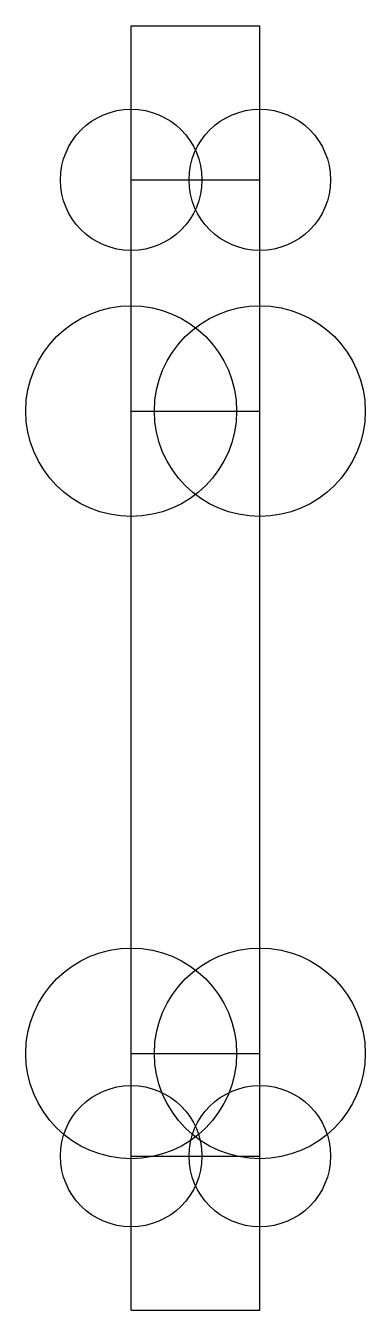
# Model space of a CAD drawing. Header units: millimetres. Extents: x -4.1 to 9.1, y 0 to 50.
import ezdxf

# ---------------------------------------------------------------- set-up
doc = ezdxf.new("R2010")
doc.units = ezdxf.units.MM
doc.layers.add('Part', color=7, linetype='CONTINUOUS')

msp = doc.modelspace()

# ---------------------------------------------------------------- linework, layer by layer
at = {"layer": 'Part'}
for p, q in [((0, 0, 40), (0, 50, 40)), ((0, 0), (0, 50)), ((0, 50), (0, 50, 40)), ((0, 0, 40), (0, 50, 40)), ((0, 50, 40), (5, 50, 40)), ((0, 0), (0, 50)), ((0, 50), (5, 50)), ((0, 50), (5, 50)), ((0, 50, 40), (5, 50, 40)), ((0, 50), (0, 50, 40)), ((5, 0, 40), (5, 50, 40)), ((5, 0), (5, 50)), ((5, 50), (5, 50, 40)), ((5, 0, 40), (5, 50, 40)), ((5, 0), (5, 50)), ((5, 50), (5, 50, 40)), ((0, 44, 8.75), (5, 44, 8.75)), ((0, 44, 8.75), (5, 44, 8.75)), ((0, 35, 24.1), (5, 35, 24.1)), ((0, 35, 24.1), (5, 35, 24.1)), ((0, 10, 24.1), (5, 10, 24.1)), ((0, 10, 24.1), (5, 10, 24.1)), ((0, 6, 8.75), (5, 6, 8.75)), ((0, 6, 8.75), (5, 6, 8.75)), ((0, 0), (0, 0, 40)), ((0, 0), (5, 0)), ((0, 0, 40), (5, 0, 40)), ((0, 0), (0, 0, 40)), ((0, 0, 40), (5, 0, 40)), ((0, 0), (5, 0)), ((5, 0), (5, 0, 40)), ((5, 0), (5, 0, 40))]:
    msp.add_line(p, q, dxfattribs=at)
for centre, radius in [((0, 44, 6), 2.75), ((0, 44, 6), 2.75), ((5, 44, 6), 2.75), ((5, 44, 6), 2.75), ((0, 35, 20), 4.1), ((0, 35, 20), 4.1), ((5, 35, 20), 4.1), ((5, 35, 20), 4.1), ((0, 10, 20), 4.1), ((0, 10, 20), 4.1), ((5, 10, 20), 4.1), ((5, 10, 20), 4.1), ((0, 6, 6), 2.75), ((0, 6, 6), 2.75), ((5, 6, 6), 2.75), ((5, 6, 6), 2.75)]:
    msp.add_circle(centre, radius, dxfattribs=at)

doc.saveas('drawing.dxf')
